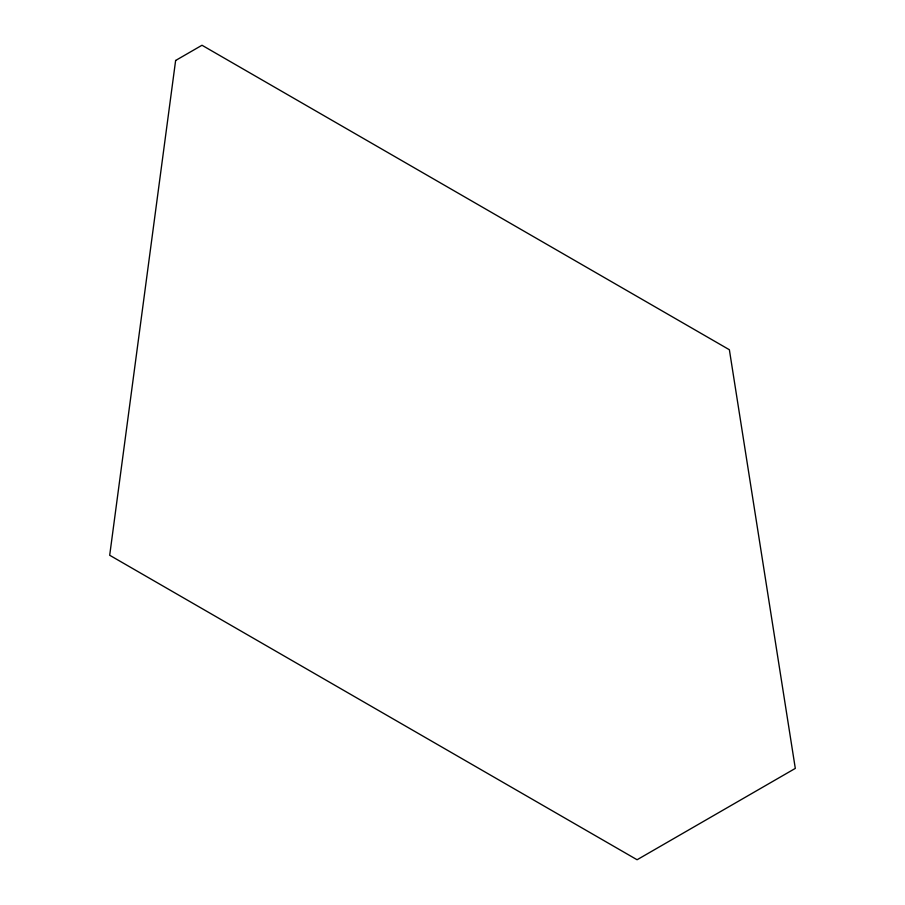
<?xml version="1.0" encoding="UTF-8"?>
<svg xmlns="http://www.w3.org/2000/svg" width="905" height="905" viewBox="0 0 905 905"><rect width="100%" height="100%" fill="white"/><g stroke="black" fill="none" stroke-linecap="round" stroke-linejoin="round"><path stroke-width="1.36" d="M175.627 60.477L109.697 555.263L637.086 859.75L795.303 768.402L729.373 349.737L201.996 45.25L175.627 60.477"/></g></svg>
